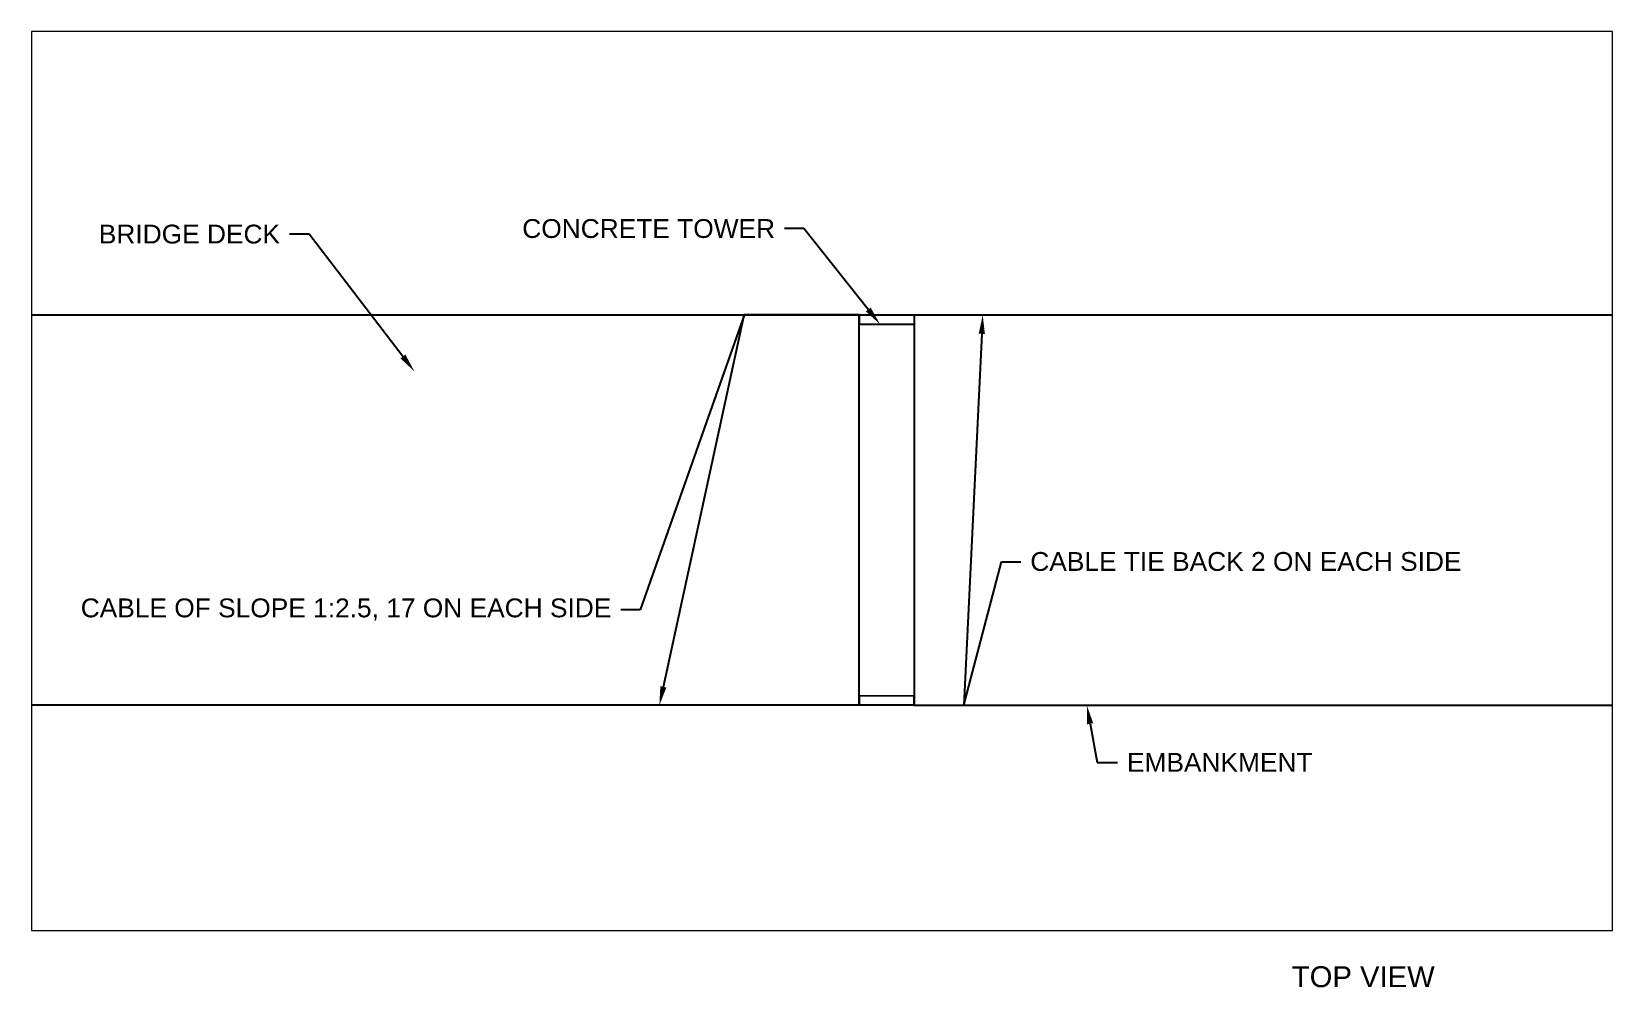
# Paper-space layout 'Layout1' of a CAD drawing. Header units: feet. Extents: x 0 to 15.2, y 0.3 to 9.4.
# The model-space entities are those that its viewports show. They can reach past a viewport. Long polylines and large blocks are cut down to what shows.
import ezdxf
from ezdxf import colors
from ezdxf.entities.mleader import LeaderData, LeaderLine
from ezdxf.math import Vec2, Vec3

# ---------------------------------------------------------------- set-up
doc = ezdxf.new("R2010")
doc.units = ezdxf.units.FT
doc.header["$MEASUREMENT"] = 0
doc.styles.get("Standard").update_dxf_attribs({"font": 'arial.ttf'})

msp = doc.modelspace()

# ---------------------------------------------------------------- linework, layer by layer
for p, q in [((802.7, 1680.5), (7102.7, 1680.5)), ((7102.7, 1680.5), (6802.7, 1680.5)), ((7102.7, 1680.5), (6850.7, 1680.5)), ((7102.7, 1680.5), (7174.7, 1680.5)), ((7102.7, 660.5), (7102.7, 1680.5)), ((7102.7, 1655.1), (7102.7, 1680.5)), ((7102.7, 1680.5), (7102.7, 1656.5)), ((7102.7, 1656.5), (7246.7, 1656.5)), ((7174.7, 1680.5), (7246.7, 1680.5)), ((7246.7, 1680.5), (9672.2, 1680.5)), ((7246.7, 1680.5), (7246.7, 660.5)), ((7246.7, 1680.5), (7246.7, 1656.5)), ((7246.7, 684.5), (7102.7, 685.4)), ((7102.7, 685.4), (7102.7, 660.5)), ((7246.7, 660.5), (7246.7, 684.5)), ((7102.7, 660.5), (802.7, 660.5)), ((7246.7, 660.5), (7102.7, 660.5)), ((7246.7, 660.5), (9830.9, 660.5))]:
    msp.add_line(p, q)

psp = doc.layouts.get("Layout1")

# ---------------------------------------------------------------- texts
at = {"insert": (12.09, 0.459), "char_height": 0.2, "attachment_point": 1}
psp.add_mtext_dynamic_manual_height_columns('TOP VIEW', width=3.88654, gutter_width=1, heights=[0], dxfattribs=at)

# ---------------------------------------------------------------- leaders
ml = psp.add_multileader_mtext('Standard')
ml.set_content('CONCRETE TOWER', color=256)
ml.set_leader_properties()
ml.build(insert=Vec2(0, 0))
ml.multileader.update_dxf_attribs({"dogleg_length": 0.36, "arrow_head_size": 0.18})
ctx = ml.context
ctx.base_point, ctx.char_height, ctx.arrow_head_size, ctx.landing_gap_size, ctx.plane_origin = Vec3(4.659, 7.513), 0.18, 0.18, 0.09, Vec3(8.153, 6.599)
ctx.text_align_type = 2
notes = []
notes.append((ctx, [(0, (1, 1, 0), (7.426, 7.513), (-1, 0), 0.187, [(0, [(8.153, 6.599)], 0, [])])]))
ctx.mtext.insert, ctx.mtext.alignment, ctx.mtext.flow_direction = Vec3(7.15, 7.604), 3, 5
ml = psp.add_multileader_mtext('Standard')
ml.set_content('BRIDGE DECK', color=256)
ml.set_leader_properties()
ml.build(insert=Vec2(0, 0))
ml.multileader.update_dxf_attribs({"dogleg_length": 0.36, "arrow_head_size": 0.18})
ctx = ml.context
ctx.base_point, ctx.char_height, ctx.arrow_head_size, ctx.landing_gap_size, ctx.plane_origin = Vec3(0.614, 7.46), 0.18, 0.18, 0.09, Vec3(3.702, 6.148)
ctx.text_align_type = 2
notes.append((ctx, [(0, (1, 1, 0), (2.695, 7.46), (-1, 0), 0.187, [(0, [(3.702, 6.148)], 0, [])])]))
ctx.mtext.insert, ctx.mtext.alignment, ctx.mtext.flow_direction = Vec3(2.418, 7.551), 3, 5
ml = psp.add_multileader_mtext('Standard')
ml.set_content('CABLE OF SLOPE 1:2.5, 17 ON EACH SIDE', color=256)
ml.set_leader_properties()
ml.build(insert=Vec2(0, 0))
ml.multileader.update_dxf_attribs({"dogleg_length": 0.36, "arrow_head_size": 0.18})
ctx = ml.context
ctx.base_point, ctx.char_height, ctx.arrow_head_size, ctx.landing_gap_size, ctx.plane_origin = Vec3(0.448, 3.868), 0.18, 0.18, 0.09, Vec3(6.044, 2.955)
ctx.text_align_type = 2
notes.append((ctx, [(0, (1, 1, 0), (5.862, 3.868), (-1, 0), 0.187, [(1, [(6.044, 2.955), (6.855, 6.687)], 0, [])])]))
ctx.mtext.insert, ctx.mtext.alignment, ctx.mtext.flow_direction = Vec3(5.585, 3.976), 3, 5
ml = psp.add_multileader_mtext('Standard')
ml.set_content('CABLE TIE BACK 2 ON EACH SIDE', color=256)
ml.set_leader_properties()
ml.build(insert=Vec2(0, 0))
ml.multileader.update_dxf_attribs({"dogleg_length": 0.36, "arrow_head_size": 0.18})
ctx = ml.context
ctx.base_point, ctx.char_height, ctx.arrow_head_size, ctx.landing_gap_size, ctx.plane_origin = Vec3(9.5, 4.328), 0.18, 0.18, 0.09, Vec3(14.048, 7.831)
notes.append((ctx, [(1, (1, 1, 0), (9.314, 4.328), (1, 0), 0.187, [(1, [(9.135, 6.687), (8.954, 2.955)], 0, [])])]))
ctx.mtext.insert, ctx.mtext.flow_direction = Vec3(9.59, 4.42), 5
ml = psp.add_multileader_mtext('Standard')
ml.set_content('EMBANKMENT', color=256)
ml.set_leader_properties()
ml.build(insert=Vec2(0, 0))
ml.multileader.update_dxf_attribs({"dogleg_length": 0.36, "arrow_head_size": 0.18})
ctx = ml.context
ctx.base_point, ctx.char_height, ctx.arrow_head_size, ctx.landing_gap_size, ctx.plane_origin = Vec3(10.424, 2.409), 0.18, 0.18, 0.09, Vec3(10.973, 2.955)
notes.append((ctx, [(0, (1, 1, 0), (10.229, 2.409), (1, 0), 0.195, [(0, [(10.13, 2.955)], 0, [])])]))
ctx.mtext.insert, ctx.mtext.flow_direction = Vec3(10.514, 2.499), 5
for ctx, leaders in notes:
    for number, flags, end, landing, length, lines in leaders:
        leader = LeaderData()
        leader.index, (leader.has_last_leader_line, leader.has_dogleg_vector, leader.attachment_direction) = number, flags
        leader.last_leader_point, leader.dogleg_vector, leader.dogleg_length = Vec3(end), Vec3(landing), length
        for number, points, colour, breaks in lines:
            line = LeaderLine()
            line.index, line.vertices, line.color, line.breaks = number, Vec3.list(points), colors.encode_raw_color(colour), breaks
            leader.lines.append(line)
        ctx.leaders.append(leader)

# ---------------------------------------------------------------- viewports
at = {"layer": '0'}
psp.add_viewport(center=(7.599, 5.099), size=(15.111, 8.59726), view_center_point=(7006.006, 1246.464), view_height=2349.43984, dxfattribs=at)

doc.saveas('drawing.dxf')
